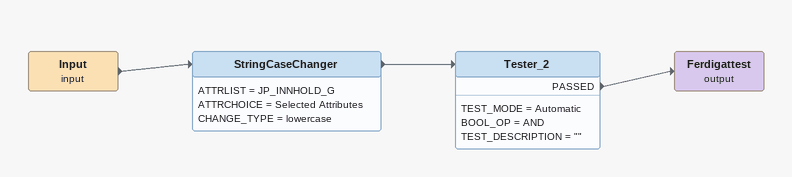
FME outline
Input (input)
    -> StringCaseChanger
StringCaseChanger
    ATTRLIST = JP_INNHOLD_G
    ATTRCHOICE = Selected Attributes
    CHANGE_TYPE = lowercase
    -> Tester_2
Tester_2
    TEST_MODE = Automatic
    BOOL_OP = AND
    TEST_DESCRIPTION = ""
    PASSED -> Ferdigattest (output)
Ferdigattest (output)
